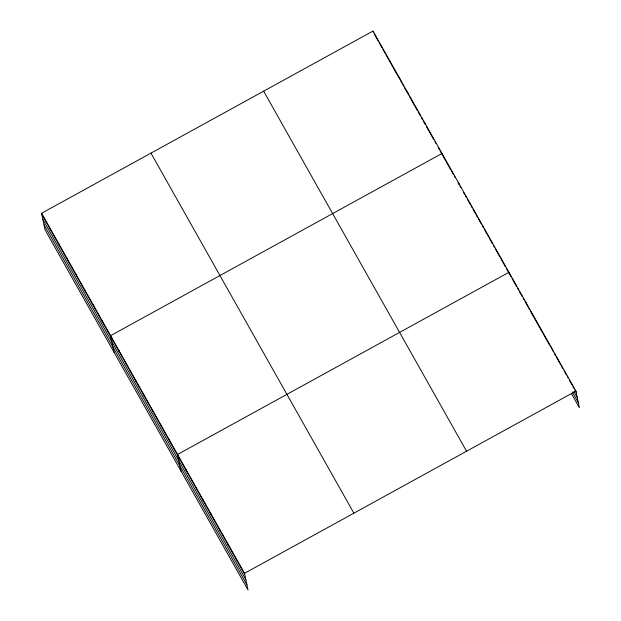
<?xml version="1.0" encoding="UTF-8"?>
<svg xmlns="http://www.w3.org/2000/svg" width="621" height="621" viewBox="0 0 621 621"><rect width="100%" height="100%" fill="white"/><g stroke="black" fill="none" stroke-linecap="round" stroke-linejoin="round"><path stroke-width="0.93" d="M41.599 213.244L244.511 573.299L247.996 589.95L45.077 229.894L41.599 213.244L373.004 31.05L575.923 391.106L579.401 407.756L571.491 393.73M441.997 153.465L110.592 335.666L114.07 352.317M244.511 573.299L575.923 391.106M374.16 33.852L378.251 41.102M379.159 42.709L381.876 47.545L381.628 46.35M382.784 49.152L385.059 53.181M385.967 54.795L390.05 62.038M390.958 63.652L398.674 77.346M401.849 82.981L398.876 76.957M402.757 84.588L403.666 86.203M404.574 87.809L407.298 92.645M408.657 95.06L407.5 92.257M409.565 96.674L417.281 110.367M418.189 111.974L420.464 116.003M421.364 117.61L422.272 119.224M423.18 120.831L424.997 124.053L424.748 122.865M426.363 126.474L433.621 139.36L433.373 138.165M434.987 141.774L435.895 143.381M438.162 147.41L439.07 149.024M439.978 150.631L450.613 169.51L450.365 168.322M451.079 170.34L453.408 174.462M454.339 176.116L455.263 177.761M458.057 182.714L458.989 184.367L458.74 183.172M459.92 186.013L460.844 187.666M463.639 192.619L464.57 194.264M465.494 195.918L466.425 197.563M467.357 199.217L470.144 204.169M471.075 205.815L472.007 207.468M472.938 209.114L475.725 214.066L475.476 212.879M476.656 215.72L477.588 217.366M478.519 219.019L481.306 223.971M482.238 225.617L483.169 227.27M484.101 228.924L486.887 233.869M487.819 235.522L488.75 237.175M489.674 238.821L492.469 243.774L492.22 242.578M493.4 245.419L494.324 247.073M495.255 248.726L499.905 256.978M500.837 258.623L505.486 266.875M506.418 268.528L509.204 273.481L508.956 272.285L177.552 454.479L181.029 471.129M509.67 274.303L511.067 276.78M511.999 278.425L516.649 286.677M517.58 288.33L518.504 289.976M519.435 291.629L522.23 296.582M523.154 298.227L524.085 299.881M525.017 301.534L525.948 303.18L525.7 301.992M526.414 304.003L527.811 306.479M528.735 308.132L529.666 309.786M530.598 311.431L542.684 332.887L542.436 331.692M543.15 333.71L549.663 345.26M553.381 351.866L550.811 346.549M554.312 353.512L555.244 355.165M556.175 356.811L558.962 361.764M559.894 363.417L560.825 365.063M561.757 366.716L562.68 368.369M564.078 370.838L566.406 374.968M569.193 379.92L571.98 384.865M572.911 386.518L573.843 388.172M574.774 389.817L576.172 392.293M573.983 391.618L577.235 397.393M572.29 391.929L578.33 402.649M263.646 91.178L466.557 451.226M150.965 153.123L353.877 513.171M41.848 214.439L244.759 574.487M42.919 219.539L245.831 579.595M44.013 224.794L246.925 584.85M567.547 376.248L567.796 377.444M559.179 361.399L559.428 362.586M390.252 61.658L390.5 62.845M373.004 31.05L373.26 32.245M236.143 558.45L236.391 559.637M227.775 543.592L228.023 544.788M219.407 528.743L219.655 529.938M211.031 513.893L211.28 515.081M202.663 499.036L202.912 500.231M194.295 484.186L194.544 485.381M185.92 469.336L186.176 470.524M169.184 439.629L169.432 440.825M160.816 424.78L161.064 425.967M152.44 409.922L152.688 411.118M144.072 395.072L144.32 396.268M135.704 380.223L135.952 381.41M127.336 365.365L127.584 366.561M118.96 350.516L119.209 351.711M101.968 320.358L102.217 321.554M93.344 305.058L93.592 306.254M84.72 289.759L84.968 290.946M76.096 274.459L76.344 275.646M67.472 259.151L67.72 260.346M58.848 243.851L59.096 245.039M50.223 228.551L50.472 229.739"/></g></svg>
